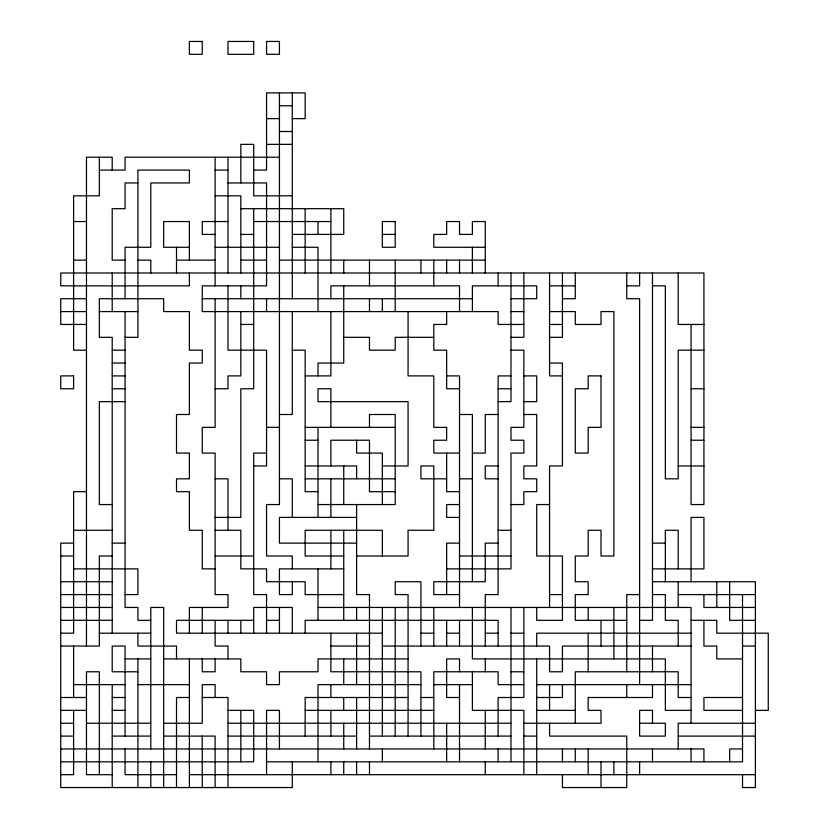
<?xml version="1.0" encoding="UTF-8"?>
<svg xmlns="http://www.w3.org/2000/svg" width="829" height="829" viewBox="0 0 829 829"><rect width="100%" height="100%" fill="white"/><g stroke="black" fill="none" stroke-linecap="round" stroke-linejoin="round"><path stroke-width="1.24" d="M279.435 105.77L292.295 105.77M266.565 118.63L279.435 118.63M292.295 118.63L305.155 118.63L305.155 92.91L266.565 92.91L266.565 170.09L253.705 170.09M279.435 131.5L292.295 131.5M266.565 144.36L292.295 144.36M279.435 157.22L125.065 157.22L125.065 170.09L99.335 170.09M215.115 170.09L227.975 170.09M137.925 182.95L125.065 182.95L125.065 208.68L112.205 208.68L112.205 260.13L125.065 260.13M227.975 182.95L266.565 182.95L266.565 285.86L202.245 285.86L202.245 311.59L498.115 311.59L498.115 324.45L523.845 324.45M215.115 195.82L240.835 195.82L240.835 273M292.295 195.82L253.705 195.82L253.705 144.36L240.835 144.36L240.835 182.95M240.835 208.68L343.745 208.68L343.745 234.41L292.295 234.41M73.605 221.54L86.475 221.54M227.975 221.54L202.245 221.54L202.245 234.41L215.115 234.41M253.705 221.54L330.885 221.54M240.835 234.41L253.705 234.41M382.345 234.41L395.205 234.41M189.385 247.27L163.655 247.27L163.655 221.54L189.385 221.54L189.385 260.13M215.115 247.27L279.435 247.27M292.295 247.27L318.025 247.27L318.025 311.59M485.255 247.27L433.795 247.27L433.795 234.41L446.655 234.41L446.655 221.54L459.525 221.54L459.525 234.41L472.385 234.41L472.385 221.54L485.255 221.54L485.255 273M73.605 260.13L86.475 260.13M137.925 260.13L150.795 260.13L150.795 273M176.515 260.13L215.115 260.13M240.835 260.13L266.565 260.13M279.435 260.13L485.255 260.13M549.565 285.86L575.295 285.86M626.755 285.86L639.615 285.86L639.615 273M652.485 285.86L665.345 285.86L665.345 478.82L678.205 478.82L678.205 350.18L703.935 350.18M86.475 298.73L60.745 298.73L60.745 324.45L86.475 324.45M202.245 298.73L472.385 298.73M510.975 298.73L536.705 298.73L536.705 285.86L472.385 285.86L472.385 311.59M562.435 298.73L575.295 298.73L575.295 273M60.745 311.59L86.475 311.59M99.335 311.59L137.925 311.59M510.975 311.59L523.845 311.59M549.565 311.59L575.295 311.59L575.295 324.45L601.025 324.45L601.025 311.59L613.885 311.59L613.885 556L601.025 556L601.025 530.27L588.165 530.27L588.165 556L575.295 556L575.295 581.73L588.165 581.73L588.165 594.59L575.295 594.59L575.295 620.32L626.755 620.32M240.835 324.45L253.705 324.45M549.565 324.45L562.435 324.45M703.935 324.45L678.205 324.45L678.205 273M125.065 337.32L137.925 337.32L137.925 170.09L189.385 170.09L189.385 182.95L150.795 182.95L150.795 247.27L125.065 247.27L125.065 298.73M343.745 337.32L369.475 337.32L369.475 350.18L395.205 350.18L395.205 337.32L433.795 337.32M510.975 337.32L523.845 337.32L523.845 273M549.565 337.32L562.435 337.32L562.435 273M86.475 350.18L73.605 350.18L73.605 195.82L99.335 195.82L99.335 157.22M112.205 350.18L125.065 350.18M292.295 350.18L305.155 350.18L305.155 491.68L318.025 491.68M510.975 350.18L523.845 350.18L523.845 427.36L510.975 427.36L510.975 440.23L523.845 440.23L523.845 453.09L510.975 453.09L510.975 568.87L446.655 568.87M112.205 363.04L125.065 363.04M549.565 363.04L562.435 363.04L562.435 465.96L549.565 465.96L549.565 607.46M112.205 375.91L125.065 375.91M305.155 375.91L330.885 375.91L330.885 311.59M446.655 375.91L459.525 375.91L459.525 607.46M510.975 375.91L498.115 375.91L498.115 594.59L485.255 594.59L485.255 646.05M523.845 375.91L536.705 375.91L536.705 401.64L523.845 401.64M562.435 375.91L549.565 375.91L549.565 273M112.205 388.77L125.065 388.77M215.115 388.77L227.975 388.77L227.975 375.91L240.835 375.91L240.835 311.59M459.525 388.77L446.655 388.77L446.655 350.18L433.795 350.18L433.795 324.45L446.655 324.45L446.655 311.59M498.115 388.77L510.975 388.77M691.075 388.77L703.935 388.77M125.065 401.64L99.335 401.64L99.335 504.55L112.205 504.55M498.115 401.64L510.975 401.64L510.975 273M279.435 414.5L292.295 414.5L292.295 311.59M459.525 414.5L472.385 414.5L472.385 581.73M498.115 414.5L485.255 414.5L485.255 453.09L472.385 453.09M523.845 414.5L536.705 414.5L536.705 465.96L523.845 465.96L523.845 478.82L536.705 478.82L536.705 491.68L523.845 491.68L523.845 504.55L510.975 504.55M266.565 427.36L279.435 427.36M305.155 427.36L395.205 427.36M691.075 427.36L703.935 427.36M305.155 440.23L318.025 440.23M691.075 440.23L703.935 440.23M266.565 453.09L253.705 453.09L253.705 594.59L266.565 594.59L266.565 633.18M459.525 453.09L433.795 453.09L433.795 440.23L446.655 440.23L446.655 427.36L433.795 427.36L433.795 375.91L408.065 375.91L408.065 311.59M253.705 465.96L266.565 465.96L266.565 350.18L227.975 350.18L227.975 285.86M305.155 465.96L356.615 465.96L356.615 478.82M382.345 465.96L408.065 465.96L408.065 401.64L318.025 401.64L318.025 388.77L330.885 388.77L330.885 427.36M498.115 465.96L485.255 465.96L485.255 478.82L498.115 478.82M678.205 465.96L703.935 465.96M215.115 478.82L227.975 478.82L227.975 530.27M279.435 478.82L292.295 478.82L292.295 517.41M305.155 478.82L395.205 478.82M446.655 478.82L420.935 478.82L420.935 465.96L433.795 465.96L433.795 530.27L408.065 530.27L408.065 556L356.615 556M459.525 478.82L472.385 478.82M86.475 491.68L73.605 491.68L73.605 633.18L60.745 633.18M395.205 491.68L369.475 491.68L369.475 440.23L330.885 440.23L330.885 465.96M459.525 491.68L446.655 491.68L446.655 453.09M318.025 504.55L395.205 504.55L395.205 414.5L369.475 414.5L369.475 427.36M459.525 504.55L446.655 504.55L446.655 517.41L459.525 517.41M549.565 504.55L536.705 504.55L536.705 556L562.435 556L562.435 620.32L536.705 620.32L536.705 607.46M215.115 517.41L240.835 517.41L240.835 388.77L253.705 388.77L253.705 208.68M356.615 517.41L279.435 517.41L279.435 543.14L356.615 543.14M73.605 530.27L112.205 530.27M215.115 530.27L240.835 530.27L240.835 568.87L266.565 568.87L266.565 581.73L305.155 581.73L305.155 594.59L343.745 594.59M498.115 530.27L510.975 530.27M73.605 543.14L60.745 543.14L60.745 787.55L292.295 787.55L292.295 761.82M112.205 543.14L125.065 543.14M459.525 543.14L446.655 543.14L446.655 594.59M498.115 543.14L485.255 543.14L485.255 581.73L433.795 581.73L433.795 594.59L459.525 594.59M652.485 543.14L665.345 543.14M60.745 556L73.605 556M112.205 556L99.335 556L99.335 646.05L60.745 646.05M215.115 556L253.705 556M343.745 556L305.155 556L305.155 530.27L382.345 530.27L382.345 556M459.525 556L510.975 556M73.605 568.87L137.925 568.87L137.925 594.59L125.065 594.59M215.115 568.87L202.245 568.87L202.245 530.27L189.385 530.27L189.385 491.68L176.515 491.68L176.515 478.82L189.385 478.82L189.385 453.09L176.515 453.09L176.515 414.5L189.385 414.5L189.385 363.04L202.245 363.04L202.245 350.18L189.385 350.18L189.385 311.59L163.655 311.59L163.655 298.73L99.335 298.73L99.335 337.32L112.205 337.32L112.205 633.18M343.745 568.87L279.435 568.87L279.435 594.59L292.295 594.59L292.295 581.73M652.485 568.87L703.935 568.87L703.935 517.41L691.075 517.41L691.075 581.73M60.745 581.73L112.205 581.73M652.485 581.73L755.395 581.73L755.395 787.55L742.525 787.55L742.525 774.69M60.745 594.59L112.205 594.59M549.565 594.59L562.435 594.59M639.615 594.59L626.755 594.59L626.755 671.78M652.485 594.59L665.345 594.59L665.345 620.32L678.205 620.32L678.205 646.05M678.205 594.59L755.395 594.59M60.745 607.46L112.205 607.46M318.025 607.46L691.075 607.46L691.075 723.23M755.395 607.46L703.935 607.46L703.935 594.59M60.745 620.32L112.205 620.32M150.795 620.32L137.925 620.32L137.925 607.46L125.065 607.46L125.065 311.59M253.705 620.32L176.515 620.32L176.515 633.18L382.345 633.18M266.565 620.32L279.435 620.32M639.615 620.32L652.485 620.32L652.485 273M691.075 620.32L716.795 620.32L716.795 633.18L768.255 633.18L768.255 710.37L755.395 710.37M755.395 620.32L729.665 620.32L729.665 581.73M99.335 633.18L150.795 633.18M420.935 633.18L433.795 633.18M446.655 633.18L459.525 633.18M485.255 633.18L498.115 633.18M510.975 633.18L523.845 633.18M691.075 633.18L536.705 633.18L536.705 646.05M330.885 646.05L369.475 646.05M382.345 646.05L549.565 646.05L549.565 671.78L562.435 671.78L562.435 646.05L691.075 646.05M742.525 646.05L755.395 646.05M125.065 658.91L150.795 658.91M163.655 658.91L240.835 658.91L240.835 671.78L266.565 671.78L266.565 684.64L279.435 684.64L279.435 671.78L318.025 671.78L318.025 658.91L408.065 658.91M742.525 658.91L716.795 658.91L716.795 646.05L703.935 646.05L703.935 620.32M137.925 671.78L112.205 671.78L112.205 646.05L125.065 646.05L125.065 736.09M510.975 671.78L523.845 671.78M73.605 684.64L125.065 684.64M137.925 684.64L189.385 684.64M420.935 684.64L318.025 684.64L318.025 761.82M433.795 684.64L472.385 684.64M523.845 684.64L498.115 684.64L498.115 671.78L433.795 671.78L433.795 748.96M536.705 684.64L691.075 684.64M60.745 697.5L86.475 697.5M112.205 697.5L125.065 697.5M189.385 697.5L176.515 697.5L176.515 787.55M202.245 697.5L227.975 697.5L227.975 787.55M408.065 697.5L305.155 697.5L305.155 736.09M420.935 697.5L433.795 697.5M459.525 697.5L446.655 697.5L446.655 658.91L459.525 658.91L459.525 671.78M536.705 697.5L562.435 697.5L562.435 684.64M691.075 697.5L678.205 697.5L678.205 671.78L575.295 671.78L575.295 723.23M742.525 697.5L703.935 697.5L703.935 710.37L742.525 710.37M60.745 710.37L86.475 710.37M112.205 710.37L125.065 710.37M227.975 710.37L253.705 710.37L253.705 761.82L60.745 761.82M305.155 710.37L433.795 710.37M536.705 710.37L575.295 710.37M691.075 710.37L665.345 710.37L665.345 658.91L472.385 658.91L472.385 607.46M60.745 723.23L73.605 723.23M86.475 723.23L150.795 723.23M163.655 723.23L202.245 723.23L202.245 684.64L215.115 684.64L215.115 697.5M227.975 723.23L510.975 723.23M523.845 723.23L601.025 723.23L601.025 710.37L588.165 710.37L588.165 697.5L652.485 697.5L652.485 684.64M639.615 723.23L665.345 723.23L665.345 736.09L639.615 736.09L639.615 710.37L652.485 710.37L652.485 723.23M755.395 723.23L678.205 723.23L678.205 748.96M60.745 736.09L73.605 736.09M112.205 736.09L150.795 736.09M163.655 736.09L215.115 736.09L215.115 787.55M227.975 736.09L356.615 736.09M369.475 736.09L510.975 736.09M523.845 736.09L536.705 736.09M678.205 736.09L755.395 736.09M60.745 748.96L703.935 748.96L703.935 761.82M742.525 748.96L729.665 748.96L729.665 761.82M266.565 761.82L742.525 761.82L742.525 594.59M60.745 774.69L73.605 774.69L73.605 710.37M112.205 774.69L86.475 774.69L86.475 671.78L99.335 671.78L99.335 774.69M176.515 774.69L125.065 774.69L125.065 748.96M189.385 774.69L755.395 774.69M716.795 581.73L716.795 607.46M691.075 324.45L691.075 504.55L703.935 504.55L703.935 273L60.745 273L60.745 285.86L189.385 285.86L189.385 273M691.075 748.96L691.075 761.82M678.205 568.87L678.205 530.27L665.345 530.27L665.345 581.73M678.205 581.73L678.205 607.46M652.485 646.05L652.485 671.78M652.485 748.96L652.485 761.82M639.615 684.64L639.615 298.73L626.755 298.73L626.755 273M639.615 761.82L639.615 774.69M626.755 684.64L626.755 697.5M613.885 607.46L613.885 658.91M613.885 761.82L613.885 774.69M601.025 620.32L601.025 646.05M601.025 761.82L601.025 787.55M588.165 607.46L588.165 620.32M588.165 633.18L588.165 671.78M588.165 748.96L588.165 774.69M575.295 748.96L575.295 761.82M562.435 748.96L562.435 761.82M562.435 774.69L562.435 787.55L626.755 787.55L626.755 736.09L549.565 736.09L549.565 723.23M549.565 684.64L549.565 710.37M536.705 658.91L536.705 774.69M523.845 607.46L523.845 697.5L498.115 697.5L498.115 736.09M523.845 774.69L523.845 710.37L472.385 710.37L472.385 671.78M510.975 607.46L510.975 761.82M498.115 273L498.115 285.86M498.115 646.05L498.115 620.32L305.155 620.32L305.155 633.18M498.115 748.96L498.115 761.82M485.255 658.91L485.255 671.78M485.255 710.37L485.255 748.96M485.255 761.82L485.255 774.69M472.385 247.27L472.385 273M459.525 260.13L459.525 273M459.525 311.59L459.525 285.86L330.885 285.86L330.885 298.73M459.525 620.32L459.525 646.05M459.525 684.64L459.525 761.82M446.655 260.13L446.655 273M446.655 620.32L446.655 646.05M446.655 723.23L446.655 761.82M433.795 260.13L433.795 285.86M433.795 607.46L433.795 646.05M420.935 260.13L420.935 273M420.935 646.05L420.935 581.73L395.205 581.73L395.205 594.59L408.065 594.59L408.065 736.09M420.935 736.09L420.935 671.78L330.885 671.78L330.885 633.18M395.205 260.13L395.205 311.59M395.205 607.46L395.205 736.09M382.345 298.73L382.345 311.59M382.345 504.55L382.345 453.09L356.615 453.09L356.615 440.23M382.345 607.46L382.345 736.09M382.345 748.96L382.345 761.82M369.475 260.13L369.475 285.86M369.475 298.73L369.475 311.59M369.475 748.96L369.475 594.59L356.615 594.59L356.615 504.55M369.475 761.82L369.475 774.69M356.615 607.46L356.615 620.32M356.615 633.18L356.615 684.64M356.615 697.5L356.615 748.96M356.615 761.82L356.615 774.69M343.745 260.13L343.745 273M343.745 285.86L343.745 363.04L318.025 363.04L318.025 375.91M343.745 465.96L343.745 504.55M343.745 530.27L343.745 620.32M343.745 658.91L343.745 684.64M343.745 697.5L343.745 710.37M343.745 723.23L343.745 748.96M343.745 761.82L343.745 774.69M330.885 208.68L330.885 273M330.885 478.82L330.885 517.41M330.885 530.27L330.885 568.87M330.885 684.64L330.885 697.5M330.885 710.37L330.885 736.09M330.885 761.82L330.885 774.69M318.025 221.54L318.025 234.41M318.025 427.36L318.025 517.41M318.025 568.87L318.025 620.32M305.155 208.68L305.155 273M292.295 92.91L292.295 298.73M292.295 568.87L292.295 556L266.565 556L266.565 504.55L279.435 504.55L279.435 92.91M292.295 633.18L292.295 607.46L253.705 607.46L253.705 633.18M279.435 607.46L279.435 633.18M279.435 748.96L279.435 710.37L266.565 710.37L266.565 774.69M266.565 298.73L266.565 311.59M240.835 285.86L240.835 298.73M240.835 620.32L240.835 633.18M240.835 710.37L240.835 761.82M227.975 157.22L227.975 273M227.975 620.32L227.975 633.18M227.975 658.91L227.975 646.05L215.115 646.05L215.115 620.32M215.115 157.22L215.115 285.86M215.115 298.73L215.115 427.36L202.245 427.36L202.245 453.09L215.115 453.09L215.115 594.59L227.975 594.59L227.975 607.46L189.385 607.46L189.385 633.18M215.115 658.91L215.115 671.78L202.245 671.78L202.245 658.91M202.245 607.46L202.245 633.18M202.245 736.09L202.245 787.55M189.385 658.91L189.385 787.55M176.515 247.27L176.515 273M176.515 658.91L176.515 646.05L137.925 646.05L137.925 633.18M163.655 787.55L163.655 607.46L150.795 607.46L150.795 748.96M150.795 761.82L150.795 787.55M137.925 658.91L137.925 787.55M112.205 170.09L112.205 157.22L86.475 157.22L86.475 646.05M112.205 273L112.205 311.59M112.205 684.64L112.205 787.55M73.605 646.05L73.605 697.5M202.245 41.45L189.385 41.45L189.385 54.31L202.245 54.31L202.245 41.45M253.705 41.45L227.975 41.45L227.975 54.31L253.705 54.31L253.705 41.45M279.435 41.45L266.565 41.45L266.565 54.31L279.435 54.31L279.435 41.45M395.205 221.54L382.345 221.54L382.345 247.27L395.205 247.27L395.205 221.54M73.605 375.91L60.745 375.91L60.745 388.77L73.605 388.77L73.605 375.91M601.025 375.91L588.165 375.91L588.165 388.77L575.295 388.77L575.295 453.09L588.165 453.09L588.165 427.36L601.025 427.36L601.025 375.91"/></g></svg>
